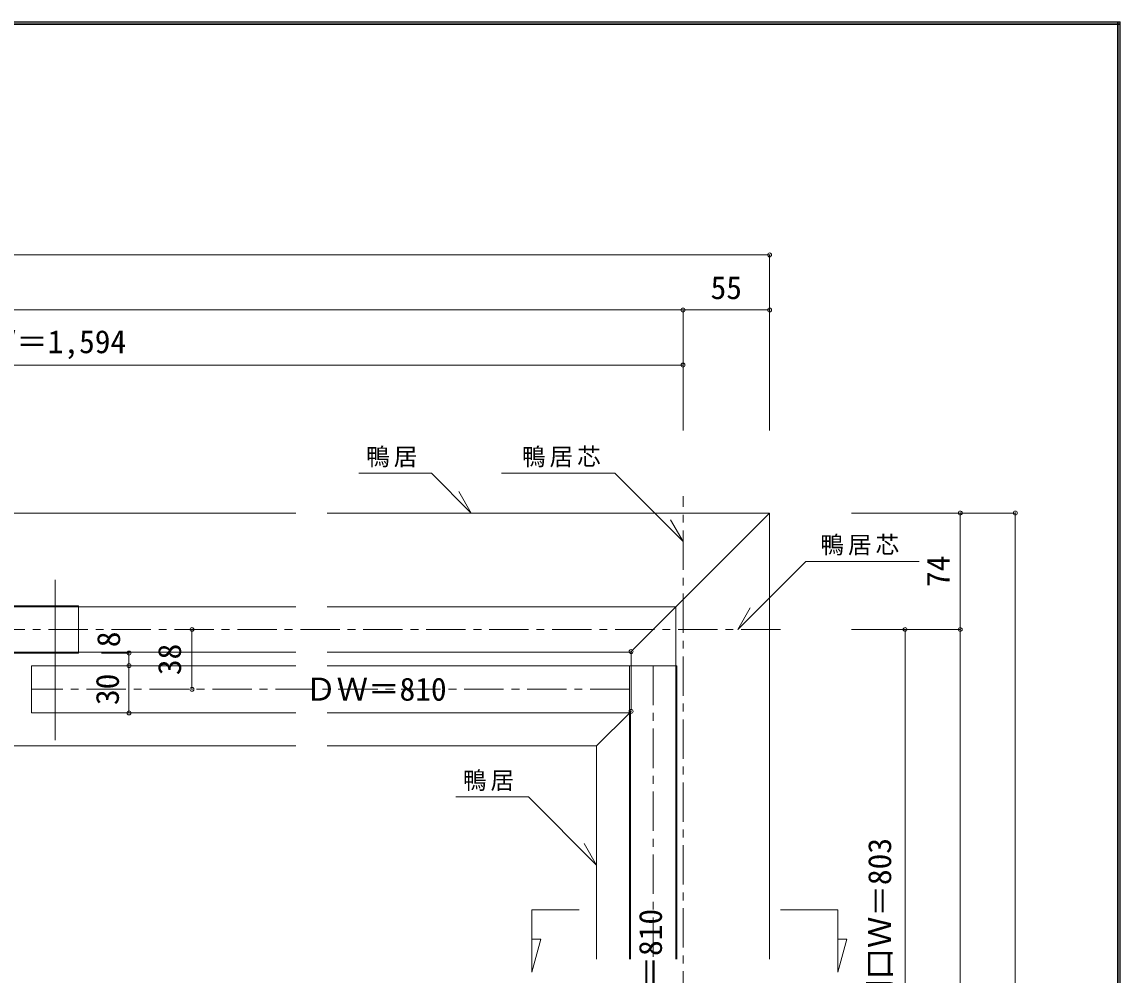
# Model space of a CAD drawing. Units: millimetres at full size, sheet at 1:5. Extents: x -957 to 993, y -689 to 708.
# Drawn here: x 295 to 993, y 102 to 708 of the extents above; entities that cross this region are included whole.
import ezdxf
from ezdxf.enums import TextEntityAlignment as Align

# ---------------------------------------------------------------- set-up
doc = ezdxf.new("R2010")
doc.units = ezdxf.units.MM
doc.header["$LTSCALE"] = 5
doc.header["$PDMODE"] = 32
doc.header["$PDSIZE"] = 2.5
doc.linetypes.add('CHAIN1', pattern=[8, 5, -1, 1, -1])
for name, color, linetype, lineweight in [('0-6_扉', 7, 'Continuous', 9), ('0-B_寸法', 7, 'Continuous', 9), ('F-1_枠', 6, 'Continuous', 9)]:
    doc.layers.add(name, color=color, linetype=linetype, lineweight=lineweight)
doc.layers.add('F-0_補助線', color=7, linetype='Continuous')
doc.styles.add('ＭＳ ゴシック', font='')
doc.styles.get('ＭＳ ゴシック').set_extended_font_data('MS Gothic')

msp = doc.modelspace()

# ---------------------------------------------------------------- linework, layer by layer
at = {"layer": '0-6_扉'}
for p, q in [((681.141, 298.626), (681.141, 112.111)), ((711.141, 298.626), (711.141, 112.111))]:
    msp.add_line(p, q, dxfattribs=at)
at = {"layer": '0-B_寸法', "color": 4}
for p, q in [((715.141, 524.617), (715.141, 489.617)), ((715.141, 511.859), (715.141, 448.145)), ((-458.859, 489.617), (715.141, 489.617)), ((715.141, 476.859), (715.141, 448.145)), ((403.122, 283.626), (403.122, 321.626))]:
    msp.add_line(p, q, dxfattribs=at)
at = {"layer": '0-B_寸法'}
for p, q in [((555.403, 420.861), (509.232, 420.861)), ((555.403, 420.861), (580.639, 395.626)), ((671.867, 420.861), (599.871, 420.861)), ((671.867, 420.861), (715.141, 377.587)), ((580.639, 395.626), (572.752, 409.286)), ((109.114, 395.626), (469.114, 395.626)), ((715.141, 377.587), (707.254, 391.248)), ((770.141, 112.111), (770.141, 395.626)), ((926.251, 395.626), (822.119, 395.626)), ((891.251, 395.626), (891.251, 321.626)), ((926.251, -500.482), (926.251, 395.626)), ((793.238, 364.899), (749.964, 321.626)), ((793.238, 364.899), (865.233, 364.899)), ((316.141, 251.261), (316.141, 353.222)), ((109.114, 336.626), (331.141, 336.626)), ((469.114, 336.026), (109.114, 336.026)), ((331.141, 306.626), (331.141, 336.626)), ((710.541, 336.026), (489.114, 336.026)), ((710.541, 336.026), (710.541, 112.111)), ((749.964, 321.626), (757.851, 335.286)), ((860.848, 321.626), (822.119, 321.626)), ((891.251, 321.626), (856.251, 321.626)), ((856.251, 321.626), (856.251, -500.482)), ((891.251, -500.482), (891.251, 321.626)), ((469.114, 307.226), (109.114, 307.226)), ((682.261, 307.226), (489.114, 307.226)), ((109.114, 306.626), (331.141, 306.626)), ((363.122, 306.626), (345.745, 306.626)), ((363.122, 306.626), (363.122, 298.626)), ((682.141, 270.868), (682.141, 306.383)), ((301.141, 268.626), (301.141, 298.626)), ((469.114, 298.626), (301.141, 298.626)), ((363.122, 298.626), (345.745, 298.626)), ((363.122, 298.626), (363.122, 268.626)), ((711.141, 298.626), (489.114, 298.626)), ((469.114, 268.626), (301.141, 268.626)), ((363.122, 268.626), (345.745, 268.626)), ((681.141, 268.626), (489.114, 268.626)), ((681.262, 268.747), (660.141, 247.626)), ((681.741, 269.371), (681.741, 112.111)), ((109.114, 247.626), (469.114, 247.626)), ((489.114, 247.626), (660.141, 247.626)), ((660.141, 112.111), (660.141, 247.626)), ((616.867, 215.226), (570.695, 215.226)), ((649.214, 143.572), (619.115, 143.572)), ((813.546, 143.572), (777.156, 143.572))]:
    msp.add_line(p, q, dxfattribs=at)
at = {"layer": '0-B_寸法', "linetype": 'CHAIN1'}
for p, q in [((715.141, -560.482), (715.141, 406.373)), ((777.018, 321.626), (-548.859, 321.626)), ((696.141, 298.626), (696.141, -124.22)), ((681.141, 283.626), (301.141, 283.626))]:
    msp.add_line(p, q, dxfattribs=at)
at = {"layer": '0-B_寸法', "color": 4}
for points in [[(-488.859, 559.617), (770.141, 559.617), (770.141, 448.145)], [(-488.859, 524.617), (715.141, 524.617), (770.141, 524.617)]]:
    msp.add_lwpolyline(points, dxfattribs=at)
at = {"layer": '0-B_寸法'}
for points in [[(489.114, 395.626), (770.141, 395.626), (683.019, 308.504)], [(616.867, 215.226), (660.141, 171.952), (652.254, 185.613)], [(619.115, 143.572), (619.115, 103.92), (624.755, 124.969), (619.115, 124.969)], [(813.546, 143.572), (813.546, 103.92), (819.187, 124.969), (813.546, 124.969)]]:
    msp.add_lwpolyline(points, dxfattribs=at)
for centre, start, end in [((685.141, 306.383), 135, 180), ((679.141, 270.868), 315, 360)]:
    msp.add_arc(centre, 3, start, end, dxfattribs=at)
for p in [(770.141, 559.617), (715.141, 524.617), (770.141, 524.617), (715.141, 489.617), (891.251, 395.626), (926.251, 395.626), (403.122, 321.626), (856.251, 321.626), (891.251, 321.626), (363.122, 306.626), (682.141, 307.626), (363.122, 298.626), (403.122, 283.626), (363.122, 268.626), (682.141, 269.626)]:
    msp.add_point(p, dxfattribs=at)
at = {"layer": 'F-1_枠'}
for p, q in [((-957.218, 707.602), (992.782, 707.602)), ((-957.218, 706.769), (992.782, 706.769)), ((-957.218, 705.935), (992.782, 705.935)), ((991.115, 707.602), (991.115, -689.065)), ((991.948, 707.602), (991.948, -689.065)), ((992.782, 707.602), (992.782, -689.065))]:
    msp.add_line(p, q, dxfattribs=at)

# ---------------------------------------------------------------- texts
at = {"layer": '0-B_寸法', "style": 'ＭＳ ゴシック'}
for s, p in [('55', (732.641, 527.117)), ('ＤＷ＝810', (475.046, 271.999))]:
    msp.add_text(s, height=14.66, dxfattribs=at).set_placement(p, align=Align.BOTTOM_LEFT)
for s, p in [('74', (888.975, 348.626)), ('8', (361.877, 310.359)), ('38', (400.622, 292.626)), ('30', (361.124, 273.626)), ('ＤＷ＝810', (706.141, 54.222))]:
    msp.add_text(s, height=14.66, rotation=90, dxfattribs=at).set_placement(p, align=Align.BOTTOM_LEFT)
at = {"layer": '0-B_寸法', "char_height": 11, "attachment_point": 7, "style": 'ＭＳ ゴシック'}
for s, insert in [('\\T1.17;鴨居', (513.784, 424.701)), ('\\T1.17;鴨居芯', (612.748, 424.701)), ('\\T1.17;鴨居芯', (802.357, 368.739)), ('\\T1.17;鴨居', (575.248, 219.066))]:
    msp.add_mtext(s, dxfattribs=dict(at, insert=insert))
at = {"layer": 'F-0_補助線', "style": 'ＭＳ ゴシック'}
msp.add_text('有効開口Ｗ＝1,594', height=14.66, dxfattribs=at).set_placement((191.515, 492.757), align=Align.BOTTOM_LEFT)
msp.add_text('有効開口Ｗ＝803', height=14.66, rotation=90, dxfattribs=at).set_placement((851.764, 39.26), align=Align.BOTTOM_LEFT)

doc.saveas('drawing.dxf')
